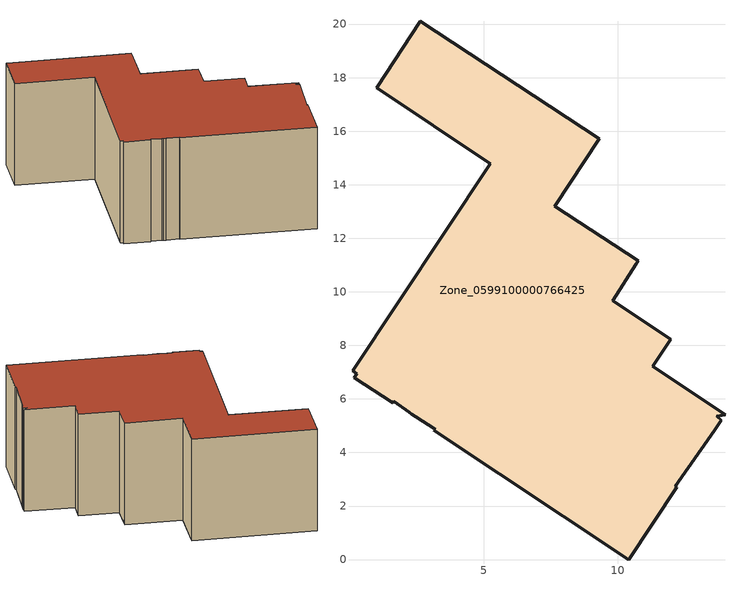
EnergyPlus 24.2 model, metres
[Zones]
Zone_0599100000766425
 floor ground (C_G): 14.01,5.41 13.7,5.35 13.88,5.21 13.62,4.82 12.16,2.74 12.21,2.7 10.43,0 3.14,4.83 3.18,4.86 2.45,5.33 2.32,5.43 2.22,5.5 1.64,5.92 1.59,5.85 0.16,6.8 0.26,6.94 0.1,7.05 5.25,14.78 1,17.62 2.62,20.1 9.31,15.71 7.66,13.19 10.77,11.16 10.7,11.05 9.81,9.67 11.99,8.23 11.31,7.22 z1.64
 wall outside (C_F): 9.31,15.71 2.62,20.1 1,17.62 5.25,14.78 0.1,7.05 0.26,6.94 0.16,6.8 1.59,5.85 1.64,5.92 2.22,5.5 2.32,5.43 2.45,5.33 3.18,4.86 3.14,4.83 10.43,0 12.21,2.7 12.16,2.74 13.62,4.82 13.88,5.21 13.7,5.35 14.01,5.41 11.31,7.22 11.99,8.23 9.81,9.67 10.7,11.05 10.77,11.16 7.66,13.19 9.31,15.71 z1.64:8.73
 roof outside (C_R): 13.88,5.21 13.7,5.35 14.01,5.41 11.31,7.22 11.99,8.23 9.81,9.67 10.7,11.05 10.77,11.16 7.66,13.19 9.31,15.71 2.62,20.1 1,17.62 5.25,14.78 0.1,7.05 0.26,6.94 0.16,6.8 1.59,5.85 1.64,5.92 2.22,5.5 2.32,5.43 2.45,5.33 3.18,4.86 3.14,4.83 10.43,0 12.21,2.7 12.16,2.74 13.62,4.82 z8.73
[BUILDING]
Pand.0599100000766425: North Axis=0; Terrain=City; Loads Convergence Tolerance Value=0.04; Temperature Convergence Tolerance Value=0.4; Solar Distribution=FullExterior; Maximum Number of Warmup Days=25; Minimum Number of Warmup Days=1
[Site:Location]
Rotterdam.The.Hague.AP_ZH_NLD Design_Conditions: Latitude=51.96; Longitude=4.45; Time Zone=1; Elevation=-4.5
[SITE:GROUNDTEMPERATURE:BUILDINGSURFACE]
18, 18, 18, 18, 18, 18, 18, 18, 18, 18, 18, 18
[MATERIAL] Thermal Absorptance=0.9; Solar Absorptance=0.7; Visible Absorptance=0.7
Name | Roughness | Thickness | Conductivity | Density | Specific Heat
G.D.2006-2014 | MediumSmooth | 0.15 | 0.06 | 540 | 1210
F.D.2006-2014 | Rough | 0.3 | 0.12 | 1920 | 840
R.D.2006-2014 | MediumRough | 0.2 | 0.08 | 1500 | 1000
[CONSTRUCTION]
C_G: G.D.2006-2014
C_F: F.D.2006-2014
C_R: R.D.2006-2014
[ZONE]
Zone_0599100000766425: Type=1; Multiplier=1; Ceiling Height=Autocalculate; Volume=Autocalculate; Floor Area=autocalculate; Part of Total Floor Area=Yes
[ZONEINFILTRATION:DESIGNFLOWRATE]
Infil_Zone_0599100000766425: Zone or ZoneList or Space or SpaceList=Zone_0599100000766425; Schedule=AlwaysOn; Design Flow Rate Calculation Method=Flow/Area; Flow Rate per Floor Area=0.0021; Constant Term Coefficient=1; Temperature Term Coefficient=0; Velocity Term Coefficient=0; Velocity Squared Term Coefficient=0
[HVACTEMPLATE:ZONE:IDEALLOADSAIRSYSTEM]
Zone_0599100000766425: Maximum Heating Supply Air Temperature=50; Minimum Cooling Supply Air Temperature=13; Maximum Heating Supply Air Humidity Ratio=0.0156; Minimum Cooling Supply Air Humidity Ratio=0.0077; Heating Limit=NoLimit; Cooling Limit=NoLimit; Dehumidification Control Type=ConstantSensibleHeatRatio; Cooling Sensible Heat Ratio=0.7; Dehumidification Setpoint=60; Humidification Control Type=None; Humidification Setpoint=30; Outdoor Air Method=None; Outdoor Air Flow Rate per Person=0.00944; Outdoor Air Flow Rate per Zone Floor Area=0; Outdoor Air Flow Rate per Zone=0; Demand Controlled Ventilation Type=None; Outdoor Air Economizer Type=NoEconomizer; Heat Recovery Type=None; Sensible Heat Recovery Effectiveness=0.7; Latent Heat Recovery Effectiveness=0.65
[ZONECONTROL:THERMOSTAT]
ThermostatControl_Zone_0599100000766425: Zone or ZoneList=Zone_0599100000766425; Control Type Schedule=DualSetpointControlType; Control 1=Thermostat_Zone_0599100000766425; Temperature Difference Between Cutout And Setpoint=0
[THERMOSTATSETPOINT:DUALSETPOINT]
Thermostat_Zone_0599100000766425: Heating Setpoint Temperature Schedule=HeatingSetpoint_Zone_0599100000766425; Cooling Setpoint Temperature Schedule=CoolingSetpoint_Zone_0599100000766425
[SCHEDULE:COMPACT]
HeatingSetpoint_Zone_0599100000766425: Through: 12/31, For: AllDays, Until: 24:00, 21
CoolingSetpoint_Zone_0599100000766425: Through: 12/31, For: AllDays, Until: 24:00, 24
DualSetpointControlType: Through: 12/31, For: AllDays, Until: 24:00, 4
AlwaysOn: Through: 12/31, For: AllDays, Until: 24:00, 1
